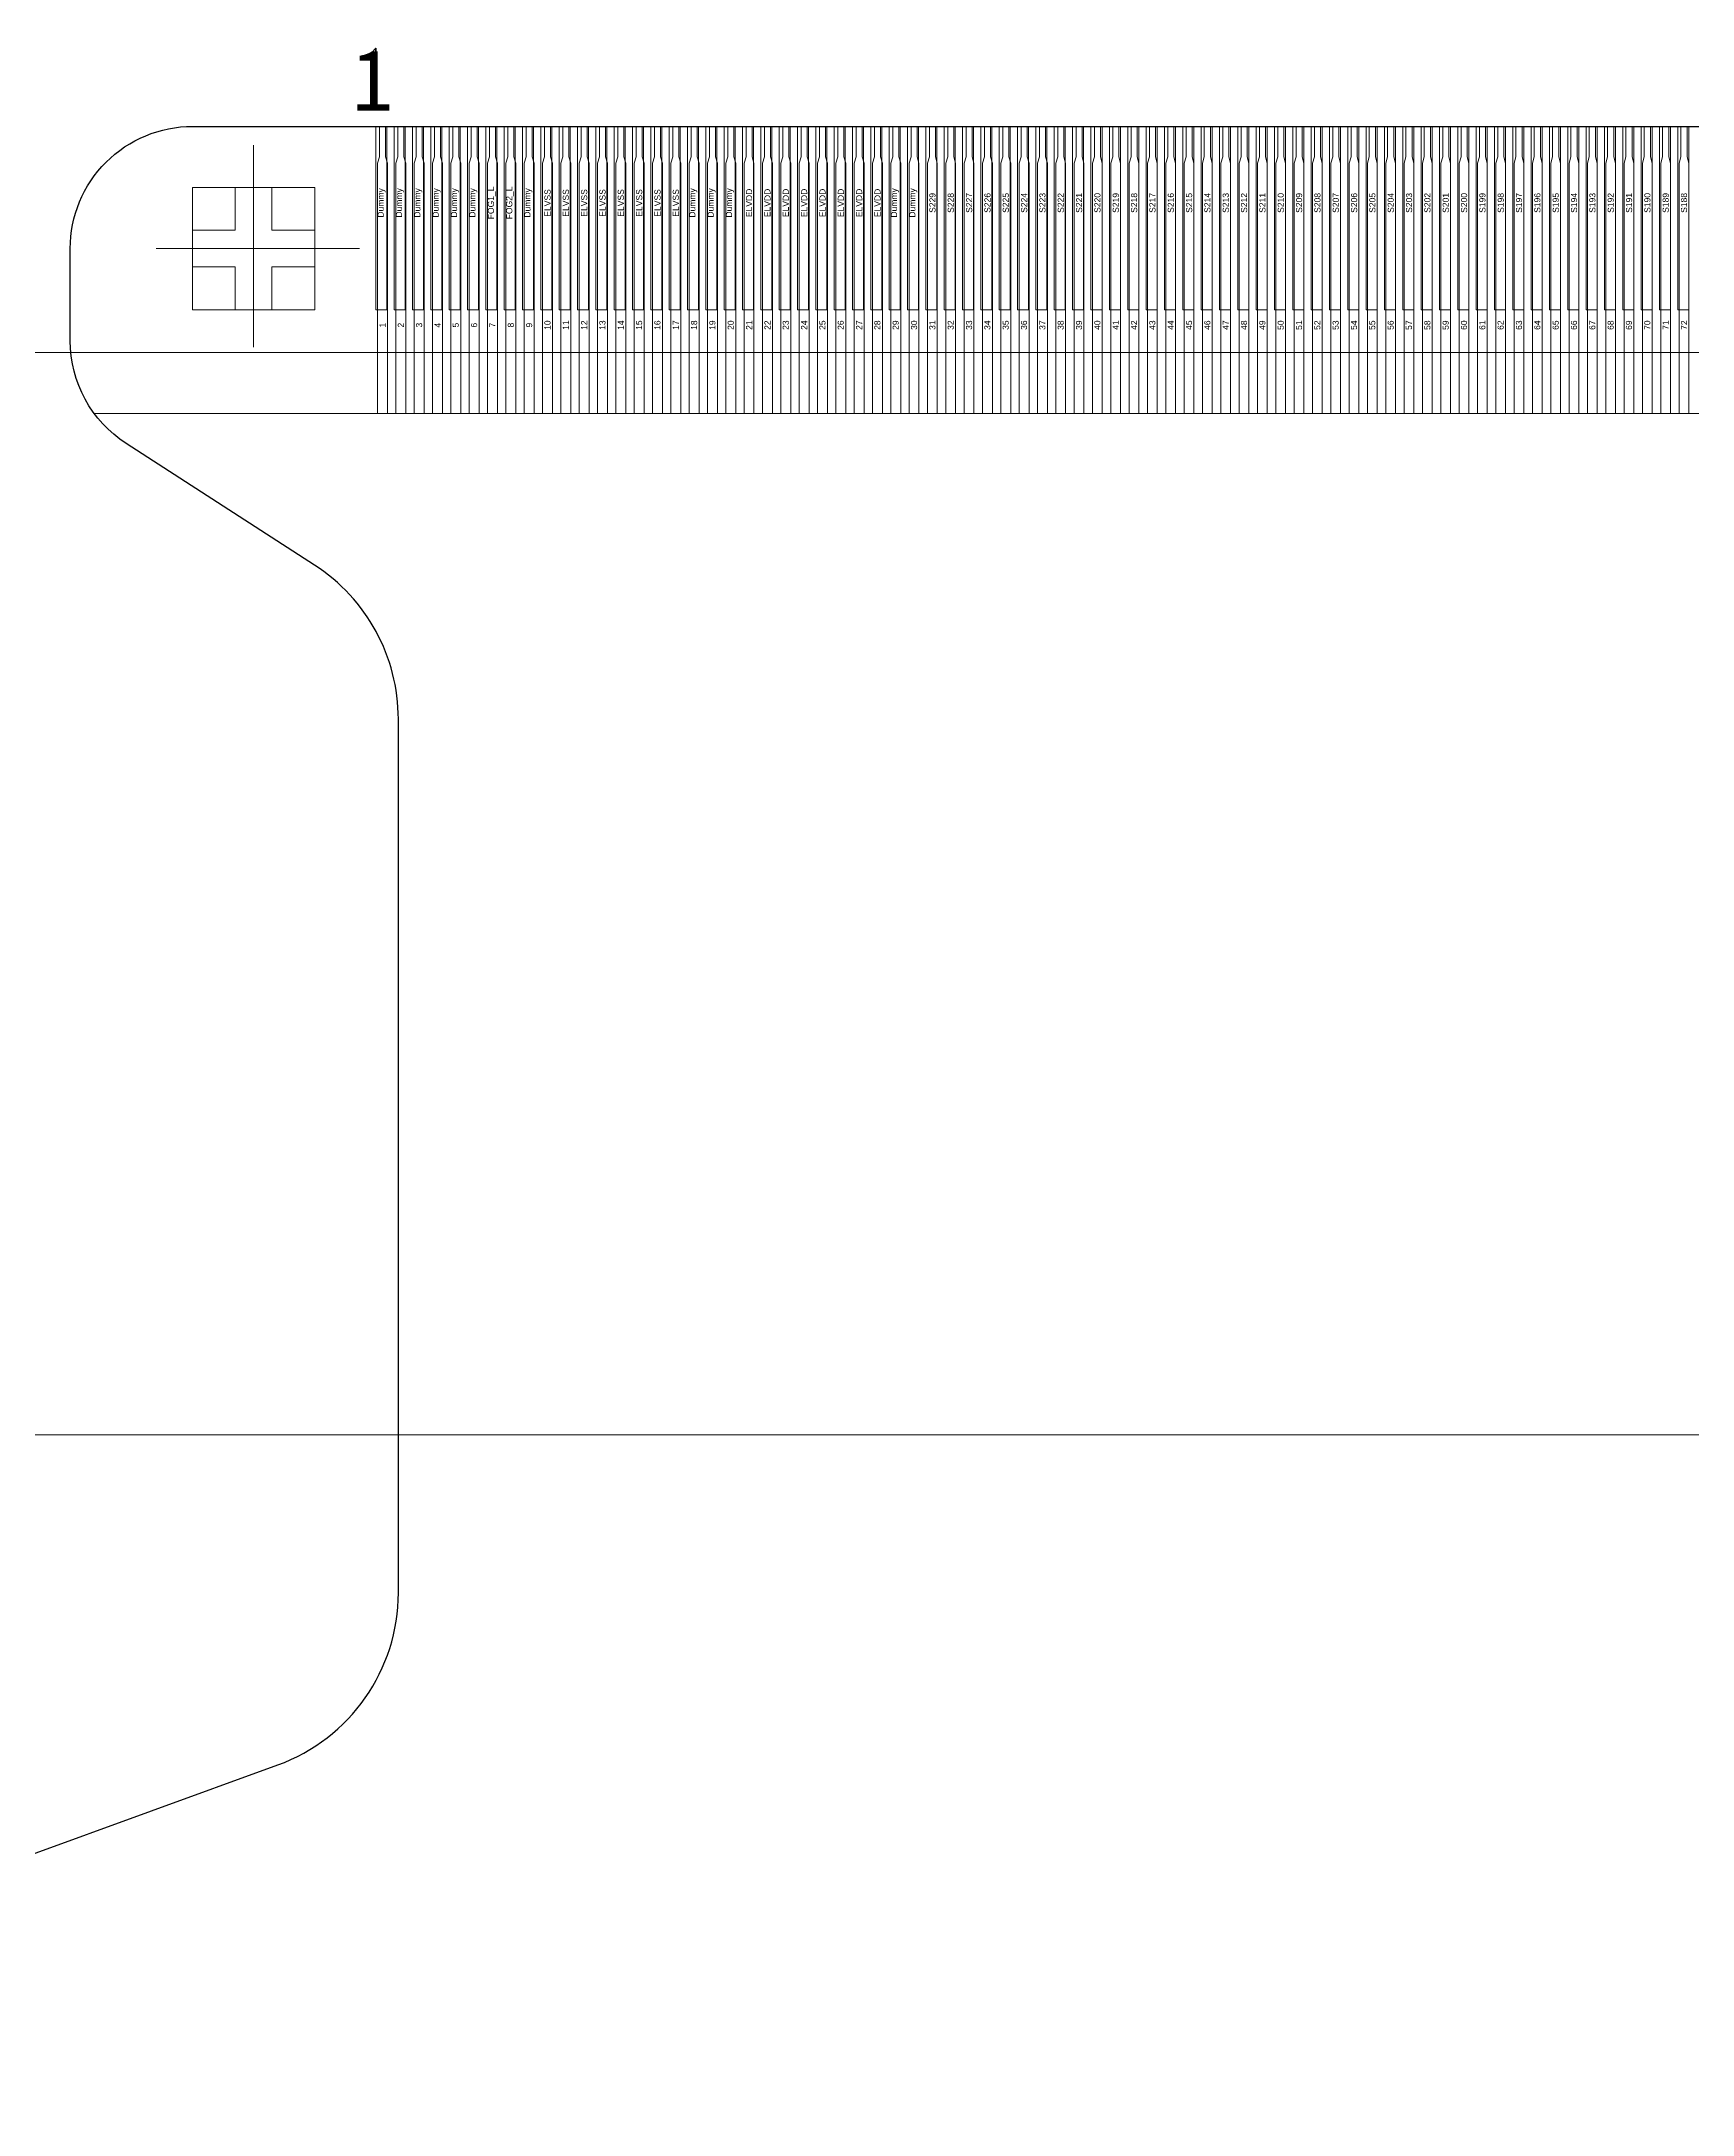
# Model space of a CAD drawing. Header units: millimetres. Extents: x 1134 to 2451, y -9 to 375.
# Drawn here: x 2191.774 to 2194.475, y 278.187 to 281.578 of the extents above; entities that cross this region are included whole.
import ezdxf
from ezdxf.enums import TextEntityAlignment as Align

# ---------------------------------------------------------------- set-up
doc = ezdxf.new("R2010")
doc.units = ezdxf.units.MM
doc.layers.get('0').update_dxf_attribs({"lineweight": 5})
doc.layers.get('Defpoints').update_dxf_attribs({"lineweight": 5})
doc.layers.add('07 Cutline', color=4, linetype='Continuous')
for name, color, linetype, lineweight in [('COF', 110, 'Continuous', 5), ('DIM', 3, 'Continuous', 5), ('ITO', 2, 'Continuous', 5), ('lens', 6, 'Continuous', 13), ('POL', 202, 'Continuous', 5)]:
    doc.layers.add(name, color=color, linetype=linetype, lineweight=lineweight)
doc.styles.add('MBC_Arial_Font', font='arial.ttf')
doc.styles.add('RD', font='ROMAND.shx', dxfattribs={"width": 0.8})
doc.styles.get("Standard").update_dxf_attribs({"font": 'txt', "bigfont": 'gbcbig.shx'})
doc.styles.add('汉字', font='')
doc.styles.get('汉字').set_extended_font_data('SimSun')
doc.dimstyles.new('DIM', dxfattribs={"dimtxt": 1.5, "dimasz": 0.8, "dimexe": 0, "dimexo": 0.5, "dimgap": 0.11, "dimtad": 0, "dimzin": 1, "dimdsep": 46, "dimtxsty": 'RD', "dimcen": 0, "dimclrd": 256, "dimclre": 256, "dimclrt": 256, "dimadec": 0, "dimazin": 0, "dimtm": 1e-09, "dimtfac": 1, "dimtofl": 0, "dimtmove": 0, "dimatfit": 3, "dimfxl": 0, "dimlwe": -1, "dimarcsym": 0})

# ---------------------------------------------------------------- blocks, each defined once
blk = doc.blocks.new('*D104')
at = {"layer": 'Defpoints', "color": 0, "lineweight": 5, "transparency": 16777216}
for p in [(2166.2258, 324.2045), (2197.1595, 324.2045), (2197.1595, 281.0695)]:
    blk.add_point(p, dxfattribs=at)
at = {"layer": 'DIM', "transparency": 16777216}
for p, q in [((2196.6595, 324.2045), (2166.2258, 324.2045)), ((2196.6595, 281.0695), (2166.2258, 281.0695))]:
    blk.add_line(p, q, dxfattribs=at)
at = {"layer": 'DIM', "lineweight": -2, "transparency": 16777216}
for p, q in [((2166.2258, 323.4045), (2166.2258, 315.5436)), ((2166.2258, 281.8695), (2166.2258, 290.9807))]:
    blk.add_line(p, q, dxfattribs=at)
at = {"layer": 'DIM', "lineweight": 5, "transparency": 16777216}
for points in [[(2166.0924, 323.4045), (2166.3591, 323.4045), (2166.2258, 324.2045)], [(2166.0924, 281.8695), (2166.3591, 281.8695), (2166.2258, 281.0695)]]:
    blk.add_solid(points, dxfattribs=at)
at = {"layer": 'DIM', "lineweight": 5, "transparency": 16777216, "insert": (2166.2258, 303.2621), "char_height": 1.5, "attachment_point": 5, "rotation": 90, "style": 'RD'}
blk.add_mtext('43.14±0.15(Panel Outline)', dxfattribs=at)
blk = doc.blocks.new('*D112')
at = {"layer": 'Defpoints', "color": 0, "lineweight": 5, "transparency": 16777216}
for p in [(2197.1595, 282.8931), (2175.8132, 281.0695), (2197.1595, 281.0695)]:
    blk.add_point(p, dxfattribs=at)
at = {"layer": 'DIM', "transparency": 16777216}
for p, q in [((2196.6595, 282.8931), (2175.8132, 282.8931)), ((2196.6595, 281.0695), (2175.8132, 281.0695))]:
    blk.add_line(p, q, dxfattribs=at)
at = {"layer": 'DIM', "lineweight": -2, "transparency": 16777216}
for p, q in [((2175.8132, 282.0931), (2175.8132, 281.8695)), ((2175.8132, 281.0695), (2175.8132, 280.2695))]:
    blk.add_line(p, q, dxfattribs=at)
at = {"layer": 'DIM', "lineweight": 5, "transparency": 16777216}
for points in [[(2175.6799, 282.0931), (2175.9466, 282.0931), (2175.8132, 282.8931)], [(2175.6799, 281.8695), (2175.9466, 281.8695), (2175.8132, 281.0695)]]:
    blk.add_solid(points, dxfattribs=at)
at = {"layer": 'DIM', "lineweight": 5, "transparency": 16777216, "insert": (2175.8132, 278.3881), "char_height": 1.5, "attachment_point": 5, "rotation": 90, "style": 'RD'}
blk.add_mtext('1.82', dxfattribs=at)
blk = doc.blocks.new('*D113')
at = {"layer": 'Defpoints', "color": 0, "lineweight": 5, "transparency": 16777216}
for p in [(2166.2258, 281.0695), (2197.1595, 281.0695), (2184.4836, 208.1036)]:
    blk.add_point(p, dxfattribs=at)
at = {"layer": 'DIM', "transparency": 16777216}
for p, q in [((2196.6595, 281.0695), (2166.2258, 281.0695)), ((2183.9836, 208.1036), (2166.2258, 208.1036))]:
    blk.add_line(p, q, dxfattribs=at)
at = {"layer": 'DIM', "lineweight": -2, "transparency": 16777216}
for p, q in [((2166.2258, 280.2695), (2166.2258, 252.8026)), ((2166.2258, 208.9036), (2166.2258, 243.3826))]:
    blk.add_line(p, q, dxfattribs=at)
at = {"layer": 'DIM', "lineweight": 5, "transparency": 16777216}
for points in [[(2166.0924, 280.2695), (2166.3591, 280.2695), (2166.2258, 281.0695)], [(2166.0924, 208.9036), (2166.3591, 208.9036), (2166.2258, 208.1036)]]:
    blk.add_solid(points, dxfattribs=at)
at = {"layer": 'DIM', "lineweight": 5, "transparency": 16777216, "insert": (2166.2258, 248.0926), "char_height": 1.5, "attachment_point": 5, "rotation": 90, "style": 'RD'}
blk.add_mtext('72.97±0.5', dxfattribs=at)
blk = doc.blocks.new('R213NRK-001-PNL-V01-A')
at = {"layer": 'ITO', "lineweight": 0}
for p, q in [((378.806, 267.529), (378.824, 267.529)), ((378.806, 267.229), (378.806, 267.529)), ((378.824, 267.529), (378.824, 267.229)), ((378.836, 267.529), (378.854, 267.529)), ((378.836, 267.229), (378.836, 267.529)), ((378.854, 267.529), (378.854, 267.229)), ((378.866, 267.529), (378.884, 267.529)), ((378.866, 267.229), (378.866, 267.529)), ((378.884, 267.529), (378.884, 267.229)), ((378.896, 267.529), (378.914, 267.529)), ((378.896, 267.229), (378.896, 267.529)), ((378.914, 267.529), (378.914, 267.229)), ((378.926, 267.529), (378.944, 267.529)), ((378.926, 267.229), (378.926, 267.529)), ((378.944, 267.529), (378.944, 267.229)), ((378.956, 267.529), (378.974, 267.529)), ((378.956, 267.229), (378.956, 267.529)), ((378.974, 267.529), (378.974, 267.229)), ((378.986, 267.529), (379.004, 267.529)), ((378.986, 267.229), (378.986, 267.529)), ((379.004, 267.529), (379.004, 267.229)), ((379.016, 267.529), (379.034, 267.529)), ((379.016, 267.229), (379.016, 267.529)), ((379.034, 267.529), (379.034, 267.229)), ((379.046, 267.529), (379.064, 267.529)), ((379.046, 267.229), (379.046, 267.529)), ((379.064, 267.529), (379.064, 267.229)), ((379.076, 267.529), (379.094, 267.529)), ((379.076, 267.229), (379.076, 267.529)), ((379.094, 267.529), (379.094, 267.229)), ((379.106, 267.529), (379.124, 267.529)), ((379.106, 267.229), (379.106, 267.529)), ((379.124, 267.529), (379.124, 267.229)), ((379.136, 267.529), (379.154, 267.529)), ((379.136, 267.229), (379.136, 267.529)), ((379.154, 267.529), (379.154, 267.229)), ((379.166, 267.529), (379.184, 267.529)), ((379.166, 267.229), (379.166, 267.529)), ((379.184, 267.529), (379.184, 267.229)), ((379.196, 267.529), (379.214, 267.529)), ((379.196, 267.229), (379.196, 267.529)), ((379.214, 267.529), (379.214, 267.229)), ((379.226, 267.529), (379.244, 267.529)), ((379.226, 267.229), (379.226, 267.529)), ((379.244, 267.529), (379.244, 267.229)), ((379.256, 267.529), (379.274, 267.529)), ((379.256, 267.229), (379.256, 267.529)), ((379.274, 267.529), (379.274, 267.229)), ((379.286, 267.529), (379.304, 267.529)), ((379.286, 267.229), (379.286, 267.529)), ((379.304, 267.529), (379.304, 267.229)), ((379.316, 267.529), (379.334, 267.529)), ((379.316, 267.229), (379.316, 267.529)), ((379.334, 267.529), (379.334, 267.229)), ((379.346, 267.529), (379.364, 267.529)), ((379.346, 267.229), (379.346, 267.529)), ((379.364, 267.529), (379.364, 267.229)), ((379.376, 267.529), (379.394, 267.529)), ((379.376, 267.229), (379.376, 267.529)), ((379.394, 267.529), (379.394, 267.229)), ((379.406, 267.529), (379.424, 267.529)), ((379.406, 267.229), (379.406, 267.529)), ((379.424, 267.529), (379.424, 267.229)), ((379.436, 267.529), (379.454, 267.529)), ((379.436, 267.229), (379.436, 267.529)), ((379.454, 267.529), (379.454, 267.229)), ((379.466, 267.529), (379.484, 267.529)), ((379.466, 267.229), (379.466, 267.529)), ((379.484, 267.529), (379.484, 267.229)), ((379.496, 267.529), (379.514, 267.529)), ((379.496, 267.229), (379.496, 267.529)), ((379.514, 267.529), (379.514, 267.229)), ((379.526, 267.529), (379.544, 267.529)), ((379.526, 267.229), (379.526, 267.529)), ((379.544, 267.529), (379.544, 267.229)), ((379.556, 267.529), (379.574, 267.529)), ((379.556, 267.229), (379.556, 267.529)), ((379.574, 267.529), (379.574, 267.229)), ((379.586, 267.529), (379.604, 267.529)), ((379.586, 267.229), (379.586, 267.529)), ((379.604, 267.529), (379.604, 267.229)), ((379.616, 267.529), (379.634, 267.529)), ((379.616, 267.229), (379.616, 267.529)), ((379.634, 267.529), (379.634, 267.229)), ((379.646, 267.529), (379.664, 267.529)), ((379.646, 267.229), (379.646, 267.529)), ((379.664, 267.529), (379.664, 267.229)), ((379.676, 267.529), (379.694, 267.529)), ((379.676, 267.229), (379.676, 267.529)), ((379.694, 267.529), (379.694, 267.229)), ((379.706, 267.529), (379.724, 267.529)), ((379.706, 267.229), (379.706, 267.529)), ((379.724, 267.529), (379.724, 267.229)), ((379.736, 267.529), (379.754, 267.529)), ((379.736, 267.229), (379.736, 267.529)), ((379.754, 267.529), (379.754, 267.229)), ((379.766, 267.529), (379.784, 267.529)), ((379.766, 267.229), (379.766, 267.529)), ((379.784, 267.529), (379.784, 267.229)), ((379.796, 267.529), (379.814, 267.529)), ((379.796, 267.229), (379.796, 267.529)), ((379.814, 267.529), (379.814, 267.229)), ((379.826, 267.529), (379.844, 267.529)), ((379.826, 267.229), (379.826, 267.529)), ((379.844, 267.529), (379.844, 267.229)), ((379.856, 267.529), (379.874, 267.529)), ((379.856, 267.229), (379.856, 267.529)), ((379.874, 267.529), (379.874, 267.229)), ((379.886, 267.529), (379.904, 267.529)), ((379.886, 267.229), (379.886, 267.529)), ((379.904, 267.529), (379.904, 267.229)), ((379.916, 267.529), (379.934, 267.529)), ((379.916, 267.229), (379.916, 267.529)), ((379.934, 267.529), (379.934, 267.229)), ((379.946, 267.529), (379.964, 267.529)), ((379.946, 267.229), (379.946, 267.529)), ((379.964, 267.529), (379.964, 267.229)), ((379.976, 267.529), (379.994, 267.529)), ((379.976, 267.229), (379.976, 267.529)), ((379.994, 267.529), (379.994, 267.229)), ((380.006, 267.529), (380.024, 267.529)), ((380.006, 267.229), (380.006, 267.529)), ((380.024, 267.529), (380.024, 267.229)), ((380.036, 267.529), (380.054, 267.529)), ((380.036, 267.229), (380.036, 267.529)), ((380.054, 267.529), (380.054, 267.229)), ((380.066, 267.529), (380.084, 267.529)), ((380.066, 267.229), (380.066, 267.529)), ((380.084, 267.529), (380.084, 267.229)), ((380.096, 267.529), (380.114, 267.529)), ((380.096, 267.229), (380.096, 267.529)), ((380.114, 267.529), (380.114, 267.229)), ((380.126, 267.529), (380.144, 267.529)), ((380.126, 267.229), (380.126, 267.529)), ((380.144, 267.529), (380.144, 267.229)), ((380.156, 267.529), (380.174, 267.529)), ((380.156, 267.229), (380.156, 267.529)), ((380.174, 267.529), (380.174, 267.229)), ((380.186, 267.529), (380.204, 267.529)), ((380.186, 267.229), (380.186, 267.529)), ((380.204, 267.529), (380.204, 267.229)), ((380.216, 267.529), (380.234, 267.529)), ((380.216, 267.229), (380.216, 267.529)), ((380.234, 267.529), (380.234, 267.229)), ((380.246, 267.529), (380.264, 267.529)), ((380.246, 267.229), (380.246, 267.529)), ((380.264, 267.529), (380.264, 267.229)), ((380.276, 267.529), (380.294, 267.529)), ((380.276, 267.229), (380.276, 267.529)), ((380.294, 267.529), (380.294, 267.229)), ((380.306, 267.529), (380.324, 267.529)), ((380.306, 267.229), (380.306, 267.529)), ((380.324, 267.529), (380.324, 267.229)), ((380.336, 267.529), (380.354, 267.529)), ((380.336, 267.229), (380.336, 267.529)), ((380.354, 267.529), (380.354, 267.229)), ((380.366, 267.529), (380.384, 267.529)), ((380.366, 267.229), (380.366, 267.529)), ((380.384, 267.529), (380.384, 267.229)), ((380.396, 267.529), (380.414, 267.529)), ((380.396, 267.229), (380.396, 267.529)), ((380.414, 267.529), (380.414, 267.229)), ((380.426, 267.529), (380.444, 267.529)), ((380.426, 267.229), (380.426, 267.529)), ((380.444, 267.529), (380.444, 267.229)), ((380.456, 267.529), (380.474, 267.529)), ((380.456, 267.229), (380.456, 267.529)), ((380.474, 267.529), (380.474, 267.229)), ((380.486, 267.529), (380.504, 267.529)), ((380.486, 267.229), (380.486, 267.529)), ((380.504, 267.529), (380.504, 267.229)), ((380.516, 267.529), (380.534, 267.529)), ((380.516, 267.229), (380.516, 267.529)), ((380.534, 267.529), (380.534, 267.229)), ((380.546, 267.529), (380.564, 267.529)), ((380.546, 267.229), (380.546, 267.529)), ((380.564, 267.529), (380.564, 267.229)), ((380.576, 267.529), (380.594, 267.529)), ((380.576, 267.229), (380.576, 267.529)), ((380.594, 267.529), (380.594, 267.229)), ((380.606, 267.529), (380.624, 267.529)), ((380.606, 267.229), (380.606, 267.529)), ((380.624, 267.529), (380.624, 267.229)), ((380.636, 267.529), (380.654, 267.529)), ((380.636, 267.229), (380.636, 267.529)), ((380.654, 267.529), (380.654, 267.229)), ((380.666, 267.529), (380.684, 267.529)), ((380.666, 267.229), (380.666, 267.529)), ((380.684, 267.529), (380.684, 267.229)), ((380.696, 267.529), (380.714, 267.529)), ((380.696, 267.229), (380.696, 267.529)), ((380.714, 267.529), (380.714, 267.229)), ((380.726, 267.529), (380.744, 267.529)), ((380.726, 267.229), (380.726, 267.529)), ((380.744, 267.529), (380.744, 267.229)), ((380.756, 267.529), (380.774, 267.529)), ((380.756, 267.229), (380.756, 267.529)), ((380.774, 267.529), (380.774, 267.229)), ((380.786, 267.529), (380.804, 267.529)), ((380.786, 267.229), (380.786, 267.529)), ((380.804, 267.529), (380.804, 267.229)), ((380.816, 267.529), (380.834, 267.529)), ((380.816, 267.229), (380.816, 267.529)), ((380.834, 267.529), (380.834, 267.229)), ((380.846, 267.529), (380.864, 267.529)), ((380.846, 267.229), (380.846, 267.529)), ((380.864, 267.529), (380.864, 267.229)), ((380.876, 267.529), (380.894, 267.529)), ((380.876, 267.229), (380.876, 267.529)), ((380.894, 267.529), (380.894, 267.229)), ((380.906, 267.529), (380.924, 267.529)), ((380.906, 267.229), (380.906, 267.529)), ((380.924, 267.529), (380.924, 267.229)), ((380.936, 267.529), (380.954, 267.529)), ((380.936, 267.229), (380.936, 267.529)), ((380.954, 267.529), (380.954, 267.229)), ((378.606, 267.4982), (378.606, 267.1679)), ((378.506, 267.429), (378.576, 267.429)), ((378.506, 267.359), (378.506, 267.429)), ((378.576, 267.429), (378.576, 267.359)), ((378.636, 267.429), (378.706, 267.429)), ((378.636, 267.359), (378.636, 267.429)), ((378.706, 267.429), (378.706, 267.359)), ((378.576, 267.359), (378.506, 267.359)), ((378.706, 267.359), (378.636, 267.359)), ((378.4466, 267.329), (378.7796, 267.329)), ((378.506, 267.299), (378.576, 267.299)), ((378.506, 267.229), (378.506, 267.299)), ((378.576, 267.299), (378.576, 267.229)), ((378.636, 267.299), (378.706, 267.299)), ((378.636, 267.229), (378.636, 267.299)), ((378.706, 267.299), (378.706, 267.229)), ((378.576, 267.229), (378.506, 267.229)), ((378.706, 267.229), (378.636, 267.229)), ((378.824, 267.229), (378.806, 267.229)), ((378.854, 267.229), (378.836, 267.229)), ((378.884, 267.229), (378.866, 267.229)), ((378.914, 267.229), (378.896, 267.229)), ((378.944, 267.229), (378.926, 267.229)), ((378.974, 267.229), (378.956, 267.229)), ((379.004, 267.229), (378.986, 267.229)), ((379.034, 267.229), (379.016, 267.229)), ((379.064, 267.229), (379.046, 267.229)), ((379.094, 267.229), (379.076, 267.229)), ((379.124, 267.229), (379.106, 267.229)), ((379.154, 267.229), (379.136, 267.229)), ((379.184, 267.229), (379.166, 267.229)), ((379.214, 267.229), (379.196, 267.229)), ((379.244, 267.229), (379.226, 267.229)), ((379.274, 267.229), (379.256, 267.229)), ((379.304, 267.229), (379.286, 267.229)), ((379.334, 267.229), (379.316, 267.229)), ((379.364, 267.229), (379.346, 267.229)), ((379.394, 267.229), (379.376, 267.229)), ((379.424, 267.229), (379.406, 267.229)), ((379.454, 267.229), (379.436, 267.229)), ((379.484, 267.229), (379.466, 267.229)), ((379.514, 267.229), (379.496, 267.229)), ((379.544, 267.229), (379.526, 267.229)), ((379.574, 267.229), (379.556, 267.229)), ((379.604, 267.229), (379.586, 267.229)), ((379.634, 267.229), (379.616, 267.229)), ((379.664, 267.229), (379.646, 267.229)), ((379.694, 267.229), (379.676, 267.229)), ((379.724, 267.229), (379.706, 267.229)), ((379.754, 267.229), (379.736, 267.229)), ((379.784, 267.229), (379.766, 267.229)), ((379.814, 267.229), (379.796, 267.229)), ((379.844, 267.229), (379.826, 267.229)), ((379.874, 267.229), (379.856, 267.229)), ((379.904, 267.229), (379.886, 267.229)), ((379.934, 267.229), (379.916, 267.229)), ((379.964, 267.229), (379.946, 267.229)), ((379.994, 267.229), (379.976, 267.229)), ((380.024, 267.229), (380.006, 267.229)), ((380.054, 267.229), (380.036, 267.229)), ((380.084, 267.229), (380.066, 267.229)), ((380.114, 267.229), (380.096, 267.229)), ((380.144, 267.229), (380.126, 267.229)), ((380.174, 267.229), (380.156, 267.229)), ((380.204, 267.229), (380.186, 267.229)), ((380.234, 267.229), (380.216, 267.229)), ((380.264, 267.229), (380.246, 267.229)), ((380.294, 267.229), (380.276, 267.229)), ((380.324, 267.229), (380.306, 267.229)), ((380.354, 267.229), (380.336, 267.229)), ((380.384, 267.229), (380.366, 267.229)), ((380.414, 267.229), (380.396, 267.229)), ((380.444, 267.229), (380.426, 267.229)), ((380.474, 267.229), (380.456, 267.229)), ((380.504, 267.229), (380.486, 267.229)), ((380.534, 267.229), (380.516, 267.229)), ((380.564, 267.229), (380.546, 267.229)), ((380.594, 267.229), (380.576, 267.229)), ((380.624, 267.229), (380.606, 267.229)), ((380.654, 267.229), (380.636, 267.229)), ((380.684, 267.229), (380.666, 267.229)), ((380.714, 267.229), (380.696, 267.229)), ((380.744, 267.229), (380.726, 267.229)), ((380.774, 267.229), (380.756, 267.229)), ((380.804, 267.229), (380.786, 267.229)), ((380.834, 267.229), (380.816, 267.229)), ((380.864, 267.229), (380.846, 267.229)), ((380.894, 267.229), (380.876, 267.229)), ((380.924, 267.229), (380.906, 267.229)), ((380.954, 267.229), (380.936, 267.229))]:
    blk.add_line(p, q, dxfattribs=at)
at = {"layer": 'ITO', "lineweight": 5}
blk.add_line((375.2515, 267.159), (392.0385, 267.159), dxfattribs=at)
at = {"layer": 'ITO', "lineweight": 0, "style": '汉字'}
blk.add_text('1', height=0.1, dxfattribs=at).set_placement((378.7667, 267.5546))
blk = doc.blocks.new('R213NRK-001-PNLA-V01-A')
at = {"layer": 'ITO', "lineweight": 5}
blk.add_blockref('R213NRK-001-PNL-V01-A', (251.5331, 0), dxfattribs=at)
blk = doc.blocks.new('R213NRK-001-COF-V01-A')
at = {"color": 3}
for points in [[(1629.2486, 267.156), (1629.2486, 267.106), (1629.2456, 267.096), (1629.2456, 266.686)], [(1629.2616, 266.686), (1629.2616, 267.096), (1629.2586, 267.106), (1629.2586, 267.156)], [(1629.2786, 267.156), (1629.2786, 267.106), (1629.2756, 267.096), (1629.2756, 266.686)], [(1629.2916, 266.686), (1629.2916, 267.096), (1629.2886, 267.106), (1629.2886, 267.156)], [(1629.3086, 267.156), (1629.3086, 267.106), (1629.3056, 267.096), (1629.3056, 266.686)], [(1629.3216, 266.686), (1629.3216, 267.096), (1629.3186, 267.106), (1629.3186, 267.156)], [(1629.3386, 267.156), (1629.3386, 267.106), (1629.3356, 267.096), (1629.3356, 266.686)], [(1629.3516, 266.686), (1629.3516, 267.096), (1629.3486, 267.106), (1629.3486, 267.156)], [(1629.3685, 267.156), (1629.3685, 267.106), (1629.3655, 267.096), (1629.3655, 266.686)], [(1629.3815, 266.686), (1629.3815, 267.096), (1629.3785, 267.106), (1629.3785, 267.156)], [(1629.3985, 267.156), (1629.3985, 267.106), (1629.3955, 267.096), (1629.3955, 266.686)], [(1629.4115, 266.686), (1629.4115, 267.096), (1629.4085, 267.106), (1629.4085, 267.156)], [(1629.4285, 267.156), (1629.4285, 267.106), (1629.4255, 267.096), (1629.4255, 266.686)], [(1629.4415, 266.686), (1629.4415, 267.096), (1629.4385, 267.106), (1629.4385, 267.156)], [(1629.4585, 267.156), (1629.4585, 267.106), (1629.4555, 267.096), (1629.4555, 266.686)], [(1629.4715, 266.686), (1629.4715, 267.096), (1629.4685, 267.106), (1629.4685, 267.156)], [(1629.4885, 267.156), (1629.4885, 267.106), (1629.4855, 267.096), (1629.4855, 266.686)], [(1629.5015, 266.686), (1629.5015, 267.096), (1629.4985, 267.106), (1629.4985, 267.156)], [(1629.5185, 267.156), (1629.5185, 267.106), (1629.5155, 267.096), (1629.5155, 266.686)], [(1629.5315, 266.686), (1629.5315, 267.096), (1629.5285, 267.106), (1629.5285, 267.156)], [(1629.5485, 267.156), (1629.5485, 267.106), (1629.5455, 267.096), (1629.5455, 266.686)], [(1629.5615, 266.686), (1629.5615, 267.096), (1629.5585, 267.106), (1629.5585, 267.156)], [(1629.5785, 267.156), (1629.5785, 267.106), (1629.5755, 267.096), (1629.5755, 266.686)], [(1629.5915, 266.686), (1629.5915, 267.096), (1629.5885, 267.106), (1629.5885, 267.156)], [(1629.6084, 267.156), (1629.6084, 267.106), (1629.6054, 267.096), (1629.6054, 266.686)], [(1629.6214, 266.686), (1629.6214, 267.096), (1629.6184, 267.106), (1629.6184, 267.156)], [(1629.6384, 267.156), (1629.6384, 267.106), (1629.6354, 267.096), (1629.6354, 266.686)], [(1629.6514, 266.686), (1629.6514, 267.096), (1629.6484, 267.106), (1629.6484, 267.156)], [(1629.6684, 267.156), (1629.6684, 267.106), (1629.6654, 267.096), (1629.6654, 266.686)], [(1629.6814, 266.686), (1629.6814, 267.096), (1629.6784, 267.106), (1629.6784, 267.156)], [(1629.6984, 267.156), (1629.6984, 267.106), (1629.6954, 267.096), (1629.6954, 266.686)], [(1629.7114, 266.686), (1629.7114, 267.096), (1629.7084, 267.106), (1629.7084, 267.156)], [(1629.7284, 267.156), (1629.7284, 267.106), (1629.7254, 267.096), (1629.7254, 266.686)], [(1629.7414, 266.686), (1629.7414, 267.096), (1629.7384, 267.106), (1629.7384, 267.156)], [(1629.7584, 267.156), (1629.7584, 267.106), (1629.7554, 267.096), (1629.7554, 266.686)], [(1629.7714, 266.686), (1629.7714, 267.096), (1629.7684, 267.106), (1629.7684, 267.156)], [(1629.7884, 267.156), (1629.7884, 267.106), (1629.7854, 267.096), (1629.7854, 266.686)], [(1629.8014, 266.686), (1629.8014, 267.096), (1629.7984, 267.106), (1629.7984, 267.156)], [(1629.8184, 267.156), (1629.8184, 267.106), (1629.8154, 267.096), (1629.8154, 266.686)], [(1629.8314, 266.686), (1629.8314, 267.096), (1629.8284, 267.106), (1629.8284, 267.156)], [(1629.8453, 266.686), (1629.8453, 267.096), (1629.8483, 267.106), (1629.8483, 267.156)], [(1629.8613, 266.686), (1629.8613, 267.096), (1629.8583, 267.106), (1629.8583, 267.156)], [(1629.8783, 267.156), (1629.8783, 267.106), (1629.8753, 267.096), (1629.8753, 266.686)], [(1629.8913, 266.686), (1629.8913, 267.096), (1629.8883, 267.106), (1629.8883, 267.156)], [(1629.9083, 267.156), (1629.9083, 267.106), (1629.9053, 267.096), (1629.9053, 266.686)], [(1629.9213, 266.686), (1629.9213, 267.096), (1629.9183, 267.106), (1629.9183, 267.156)], [(1629.9383, 267.156), (1629.9383, 267.106), (1629.9353, 267.096), (1629.9353, 266.686)], [(1629.9513, 266.686), (1629.9513, 267.096), (1629.9483, 267.106), (1629.9483, 267.156)], [(1629.9683, 267.156), (1629.9683, 267.106), (1629.9653, 267.096), (1629.9653, 266.686)], [(1629.9813, 266.686), (1629.9813, 267.096), (1629.9783, 267.106), (1629.9783, 267.156)], [(1629.9983, 267.156), (1629.9983, 267.106), (1629.9953, 267.096), (1629.9953, 266.686)], [(1630.0113, 266.686), (1630.0113, 267.096), (1630.0083, 267.106), (1630.0083, 267.156)], [(1630.0283, 267.156), (1630.0283, 267.106), (1630.0253, 267.096), (1630.0253, 266.686)], [(1630.0413, 266.686), (1630.0413, 267.096), (1630.0383, 267.106), (1630.0383, 267.156)], [(1630.0583, 267.156), (1630.0583, 267.106), (1630.0553, 267.096), (1630.0553, 266.686)], [(1630.0683, 267.156), (1630.0683, 267.106), (1630.0713, 267.096), (1630.0713, 266.686)], [(1630.0883, 267.156), (1630.0883, 267.106), (1630.0853, 267.096), (1630.0853, 266.686)], [(1630.1013, 266.686), (1630.1013, 267.096), (1630.0983, 267.106), (1630.0983, 267.156)], [(1630.1182, 267.156), (1630.1182, 267.106), (1630.1152, 267.096), (1630.1152, 266.686)], [(1630.1312, 266.686), (1630.1312, 267.096), (1630.1282, 267.106), (1630.1282, 267.156)], [(1630.1482, 267.156), (1630.1482, 267.106), (1630.1452, 267.096), (1630.1452, 266.686)], [(1630.1612, 266.686), (1630.1612, 267.096), (1630.1582, 267.106), (1630.1582, 267.156)], [(1630.1782, 267.156), (1630.1782, 267.106), (1630.1752, 267.096), (1630.1752, 266.686)], [(1630.1912, 266.686), (1630.1912, 267.096), (1630.1882, 267.106), (1630.1882, 267.156)], [(1630.2082, 267.156), (1630.2082, 267.106), (1630.2052, 267.096), (1630.2052, 266.686)], [(1630.2212, 266.686), (1630.2212, 267.096), (1630.2182, 267.106), (1630.2182, 267.156)], [(1630.2382, 267.156), (1630.2382, 267.106), (1630.2352, 267.096), (1630.2352, 266.686)], [(1630.2512, 266.686), (1630.2512, 267.096), (1630.2482, 267.106), (1630.2482, 267.156)], [(1630.2682, 267.156), (1630.2682, 267.106), (1630.2652, 267.096), (1630.2652, 266.686)], [(1630.2812, 266.686), (1630.2812, 267.096), (1630.2782, 267.106), (1630.2782, 267.156)], [(1630.2982, 267.156), (1630.2982, 267.106), (1630.2952, 267.096), (1630.2952, 266.686)], [(1630.3112, 266.686), (1630.3112, 267.096), (1630.3082, 267.106), (1630.3082, 267.156)], [(1630.3282, 267.156), (1630.3282, 267.106), (1630.3252, 267.096), (1630.3252, 266.686)], [(1630.3412, 266.686), (1630.3412, 267.096), (1630.3382, 267.106), (1630.3382, 267.156)], [(1630.3581, 267.156), (1630.3581, 267.106), (1630.3551, 267.096), (1630.3551, 266.686)], [(1630.3711, 266.686), (1630.3711, 267.096), (1630.3681, 267.106), (1630.3681, 267.156)], [(1630.3881, 267.156), (1630.3881, 267.106), (1630.3851, 267.096), (1630.3851, 266.686)], [(1630.4011, 266.686), (1630.4011, 267.096), (1630.3981, 267.106), (1630.3981, 267.156)], [(1630.4181, 267.156), (1630.4181, 267.106), (1630.4151, 267.096), (1630.4151, 266.686)], [(1630.4311, 266.686), (1630.4311, 267.096), (1630.4281, 267.106), (1630.4281, 267.156)], [(1630.4481, 267.156), (1630.4481, 267.106), (1630.4451, 267.096), (1630.4451, 266.686)], [(1630.4611, 266.686), (1630.4611, 267.096), (1630.4581, 267.106), (1630.4581, 267.156)], [(1630.4781, 267.156), (1630.4781, 267.106), (1630.4751, 267.096), (1630.4751, 266.686)], [(1630.4911, 266.686), (1630.4911, 267.096), (1630.4881, 267.106), (1630.4881, 267.156)], [(1630.5081, 267.156), (1630.5081, 267.106), (1630.5051, 267.096), (1630.5051, 266.686)], [(1630.5211, 266.686), (1630.5211, 267.096), (1630.5181, 267.106), (1630.5181, 267.156)], [(1630.5381, 267.156), (1630.5381, 267.106), (1630.5351, 267.096), (1630.5351, 266.686)], [(1630.5511, 266.686), (1630.5511, 267.096), (1630.5481, 267.106), (1630.5481, 267.156)], [(1630.5681, 267.156), (1630.5681, 267.106), (1630.5651, 267.096), (1630.5651, 266.686)], [(1630.5811, 266.686), (1630.5811, 267.096), (1630.5781, 267.106), (1630.5781, 267.156)], [(1630.598, 267.156), (1630.598, 267.106), (1630.595, 267.096), (1630.595, 266.686)], [(1630.611, 266.686), (1630.611, 267.096), (1630.608, 267.106), (1630.608, 267.156)], [(1630.628, 267.156), (1630.628, 267.106), (1630.625, 267.096), (1630.625, 266.686)], [(1630.641, 266.686), (1630.641, 267.096), (1630.638, 267.106), (1630.638, 267.156)], [(1630.658, 267.156), (1630.658, 267.106), (1630.655, 267.096), (1630.655, 266.686)], [(1630.671, 266.686), (1630.671, 267.096), (1630.668, 267.106), (1630.668, 267.156)], [(1630.688, 267.156), (1630.688, 267.106), (1630.685, 267.096), (1630.685, 266.686)], [(1630.701, 266.686), (1630.701, 267.096), (1630.698, 267.106), (1630.698, 267.156)], [(1630.718, 267.156), (1630.718, 267.106), (1630.715, 267.096), (1630.715, 266.686)], [(1630.731, 266.686), (1630.731, 267.096), (1630.728, 267.106), (1630.728, 267.156)], [(1630.748, 267.156), (1630.748, 267.106), (1630.745, 267.096), (1630.745, 266.686)], [(1630.761, 266.686), (1630.761, 267.096), (1630.758, 267.106), (1630.758, 267.156)], [(1630.778, 267.156), (1630.778, 267.106), (1630.775, 267.096), (1630.775, 266.686)], [(1630.791, 266.686), (1630.791, 267.096), (1630.788, 267.106), (1630.788, 267.156)], [(1630.808, 267.156), (1630.808, 267.106), (1630.805, 267.096), (1630.805, 266.686)], [(1630.821, 266.686), (1630.821, 267.096), (1630.818, 267.106), (1630.818, 267.156)], [(1630.838, 267.156), (1630.838, 267.106), (1630.835, 267.096), (1630.835, 266.686)], [(1630.851, 266.686), (1630.851, 267.096), (1630.848, 267.106), (1630.848, 267.156)], [(1630.8679, 267.156), (1630.8679, 267.106), (1630.8649, 267.096), (1630.8649, 266.686)], [(1630.8809, 266.686), (1630.8809, 267.096), (1630.8779, 267.106), (1630.8779, 267.156)], [(1630.8979, 267.156), (1630.8979, 267.106), (1630.8949, 267.096), (1630.8949, 266.686)], [(1630.9109, 266.686), (1630.9109, 267.096), (1630.9079, 267.106), (1630.9079, 267.156)], [(1630.9279, 267.156), (1630.9279, 267.106), (1630.9249, 267.096), (1630.9249, 266.686)], [(1630.9409, 266.686), (1630.9409, 267.096), (1630.9379, 267.106), (1630.9379, 267.156)], [(1630.9579, 267.156), (1630.9579, 267.106), (1630.9549, 267.096), (1630.9549, 266.686)], [(1630.9709, 266.686), (1630.9709, 267.096), (1630.9679, 267.106), (1630.9679, 267.156)], [(1630.9879, 267.156), (1630.9879, 267.106), (1630.9849, 267.096), (1630.9849, 266.686)], [(1631.0009, 266.686), (1631.0009, 267.096), (1630.9979, 267.106), (1630.9979, 267.156)], [(1631.0179, 267.156), (1631.0179, 267.106), (1631.0149, 267.096), (1631.0149, 266.686)], [(1631.0309, 266.686), (1631.0309, 267.096), (1631.0279, 267.106), (1631.0279, 267.156)], [(1631.0479, 267.156), (1631.0479, 267.106), (1631.0449, 267.096), (1631.0449, 266.686)], [(1631.0609, 266.686), (1631.0609, 267.096), (1631.0579, 267.106), (1631.0579, 267.156)], [(1631.0779, 267.156), (1631.0779, 267.106), (1631.0749, 267.096), (1631.0749, 266.686)], [(1631.0909, 266.686), (1631.0909, 267.096), (1631.0879, 267.106), (1631.0879, 267.156)], [(1631.1078, 267.156), (1631.1078, 267.106), (1631.1048, 267.096), (1631.1048, 266.686)], [(1631.1208, 266.686), (1631.1208, 267.096), (1631.1178, 267.106), (1631.1178, 267.156)], [(1631.1378, 267.156), (1631.1378, 267.106), (1631.1348, 267.096), (1631.1348, 266.686)], [(1631.1508, 266.686), (1631.1508, 267.096), (1631.1478, 267.106), (1631.1478, 267.156)], [(1631.1678, 267.156), (1631.1678, 267.106), (1631.1648, 267.096), (1631.1648, 266.686)], [(1631.1808, 266.686), (1631.1808, 267.096), (1631.1778, 267.106), (1631.1778, 267.156)], [(1631.1978, 267.156), (1631.1978, 267.106), (1631.1948, 267.096), (1631.1948, 266.686)], [(1631.2108, 266.686), (1631.2108, 267.096), (1631.2078, 267.106), (1631.2078, 267.156)], [(1631.2278, 267.156), (1631.2278, 267.106), (1631.2248, 267.096), (1631.2248, 266.686)], [(1631.2408, 266.686), (1631.2408, 267.096), (1631.2378, 267.106), (1631.2378, 267.156)], [(1631.2578, 267.156), (1631.2578, 267.106), (1631.2548, 267.096), (1631.2548, 266.686)], [(1631.2708, 266.686), (1631.2708, 267.096), (1631.2678, 267.106), (1631.2678, 267.156)], [(1631.2878, 267.156), (1631.2878, 267.106), (1631.2848, 267.096), (1631.2848, 266.686)], [(1631.3008, 266.686), (1631.3008, 267.096), (1631.2978, 267.106), (1631.2978, 267.156)], [(1631.3178, 267.156), (1631.3178, 267.106), (1631.3148, 267.096), (1631.3148, 266.686)], [(1631.3308, 266.686), (1631.3308, 267.096), (1631.3278, 267.106), (1631.3278, 267.156)], [(1631.3477, 267.156), (1631.3477, 267.106), (1631.3447, 267.096), (1631.3447, 266.686)], [(1631.3607, 266.686), (1631.3607, 267.096), (1631.3577, 267.106), (1631.3577, 267.156)], [(1631.3777, 267.156), (1631.3777, 267.106), (1631.3747, 267.096), (1631.3747, 266.686)], [(1631.3907, 266.686), (1631.3907, 267.096), (1631.3877, 267.106), (1631.3877, 267.156)]]:
    blk.add_lwpolyline(points, dxfattribs=at)
blk.add_lwpolyline([(1629.0127, 267.056), (1629.0727, 267.056), (1629.0727, 266.986), (1629.1427, 266.986), (1629.1427, 266.926), (1629.0727, 266.926), (1629.0727, 266.856), (1629.0127, 266.856), (1629.0127, 266.926), (1628.9427, 266.926), (1628.9427, 266.986), (1629.0127, 266.986)], close=True, dxfattribs=at)
blk.add_lwpolyline([(1628.7821, 266.686), (1639.3812, 266.686)])
at = {"layer": '07 Cutline'}
blk.add_lwpolyline([(1626.9339, 259.5442), (1628.3258, 260.378, 0.263643), (1628.4717, 260.6354), (1628.4717, 264.0427, -0.315299), (1628.6691, 264.3246), (1629.0821, 264.475, 0.315299), (1629.2795, 264.7569), (1629.2795, 266.1863, 0.254671), (1629.1422, 266.4383), (1628.8342, 266.6372, -0.254671), (1628.7427, 266.8052), (1628.7427, 266.956, -0.414214), (1628.9427, 267.156), (1639.2207, 267.156, -0.414214)], format="xyb", dxfattribs=at)
at = {"color": 6, "style": 'MBC_Arial_Font'}
for s, p in [('Dummy', (1629.2506, 267.0308)), ('Dummy', (1629.2806, 267.0308)), ('Dummy', (1629.3106, 267.0308)), ('Dummy', (1629.3406, 267.0308)), ('Dummy', (1629.3706, 267.0308)), ('Dummy', (1629.4006, 267.0308)), ('FOG1_L', (1629.4309, 267.0308)), ('FOG2_L', (1629.4609, 267.0308)), ('Dummy', (1629.4906, 267.0308)), ('ELVSS', (1629.5235, 267.0308)), ('ELVSS', (1629.5535, 267.0308)), ('ELVSS', (1629.5835, 267.0308)), ('ELVSS', (1629.6134, 267.0308)), ('ELVSS', (1629.6434, 267.0308)), ('ELVSS', (1629.6734, 267.0308)), ('ELVSS', (1629.7034, 267.0308)), ('ELVSS', (1629.7334, 267.0308)), ('Dummy', (1629.7604, 267.0308)), ('Dummy', (1629.7904, 267.0308)), ('Dummy', (1629.8204, 267.0308)), ('ELVDD', (1629.8533, 267.0308)), ('ELVDD', (1629.8833, 267.0308)), ('ELVDD', (1629.9133, 267.0308)), ('ELVDD', (1629.9433, 267.0308)), ('ELVDD', (1629.9733, 267.0308)), ('ELVDD', (1630.0033, 267.0308)), ('ELVDD', (1630.0333, 267.0308)), ('ELVDD', (1630.0633, 267.0308)), ('Dummy', (1630.0903, 267.0308)), ('Dummy', (1630.1203, 267.0308)), ('S229', (1630.1532, 267.0308)), ('S228', (1630.1832, 267.0308)), ('S227', (1630.2132, 267.0308)), ('S226', (1630.2432, 267.0308)), ('S225', (1630.2732, 267.0308)), ('S224', (1630.3032, 267.0308)), ('S223', (1630.3331, 267.0308)), ('S222', (1630.3631, 267.0308)), ('S221', (1630.3931, 267.0308)), ('S220', (1630.4231, 267.0308)), ('S219', (1630.4531, 267.0308)), ('S218', (1630.4831, 267.0308)), ('S217', (1630.5131, 267.0308)), ('S216', (1630.5431, 267.0308)), ('S215', (1630.5731, 267.0308)), ('S214', (1630.603, 267.0308)), ('S213', (1630.633, 267.0308)), ('S212', (1630.663, 267.0308)), ('S211', (1630.693, 267.0308)), ('S210', (1630.723, 267.0308)), ('S209', (1630.753, 267.0308)), ('S208', (1630.783, 267.0308)), ('S207', (1630.813, 267.0308)), ('S206', (1630.843, 267.0308)), ('S205', (1630.8729, 267.0308)), ('S204', (1630.9029, 267.0308)), ('S203', (1630.9329, 267.0308)), ('S202', (1630.9629, 267.0308)), ('S201', (1630.9929, 267.0308)), ('S200', (1631.0229, 267.0308)), ('S199', (1631.0529, 267.0308)), ('S198', (1631.0829, 267.0308)), ('S197', (1631.1128, 267.0308)), ('S196', (1631.1428, 267.0308)), ('S195', (1631.1728, 267.0308)), ('S194', (1631.2028, 267.0308)), ('S193', (1631.2328, 267.0308)), ('S192', (1631.2628, 267.0308)), ('S191', (1631.2928, 267.0308)), ('S190', (1631.3228, 267.0308)), ('S189', (1631.3527, 267.0308)), ('S188', (1631.3827, 267.0308)), ('1', (1629.2536, 266.8308)), ('2', (1629.2836, 266.8308)), ('3', (1629.3134, 266.8308)), ('4', (1629.3436, 266.8308)), ('5', (1629.3732, 266.8308)), ('6', (1629.4034, 266.8308)), ('7', (1629.4334, 266.8308)), ('8', (1629.4634, 266.8308)), ('9', (1629.4934, 266.8308)), ('10', (1629.5234, 266.8308)), ('11', (1629.5535, 266.8308)), ('12', (1629.5835, 266.8308)), ('13', (1629.6133, 266.8308)), ('14', (1629.6435, 266.8308)), ('15', (1629.6733, 266.8308)), ('16', (1629.7033, 266.8308)), ('17', (1629.7334, 266.8308)), ('18', (1629.7633, 266.8308)), ('19', (1629.7932, 266.8308)), ('20', (1629.8232, 266.8308)), ('21', (1629.8534, 266.8308)), ('22', (1629.8834, 266.8308)), ('23', (1629.9132, 266.8308)), ('24', (1629.9434, 266.8308)), ('25', (1629.9732, 266.8308)), ('26', (1630.0032, 266.8308)), ('27', (1630.0333, 266.8308)), ('28', (1630.0631, 266.8308)), ('29', (1630.0931, 266.8308)), ('30', (1630.1231, 266.8308)), ('31', (1630.1531, 266.8308)), ('32', (1630.1831, 266.8308)), ('33', (1630.2131, 266.8308)), ('34', (1630.2431, 266.8308)), ('35', (1630.273, 266.8308)), ('36', (1630.303, 266.8308)), ('37', (1630.333, 266.8308)), ('38', (1630.363, 266.8308)), ('39', (1630.393, 266.8308)), ('40', (1630.423, 266.8308)), ('41', (1630.4531, 266.8308)), ('42', (1630.4831, 266.8308)), ('43', (1630.5129, 266.8308)), ('44', (1630.5431, 266.8308)), ('45', (1630.5729, 266.8308)), ('46', (1630.6029, 266.8308)), ('47', (1630.633, 266.8308)), ('48', (1630.6629, 266.8308)), ('49', (1630.6929, 266.8308)), ('50', (1630.7229, 266.8308)), ('51', (1630.7529, 266.8308)), ('52', (1630.7828, 266.8308)), ('53', (1630.8128, 266.8308)), ('54', (1630.8428, 266.8308)), ('55', (1630.8726, 266.8308)), ('56', (1630.9028, 266.8308)), ('57', (1630.9326, 266.8308)), ('58', (1630.9628, 266.8308)), ('59', (1630.9928, 266.8308)), ('60', (1631.0228, 266.8308)), ('61', (1631.0527, 266.8308)), ('62', (1631.0827, 266.8308)), ('63', (1631.1127, 266.8308)), ('64', (1631.1427, 266.8308)), ('65', (1631.1727, 266.8308)), ('66', (1631.2027, 266.8308)), ('67', (1631.2327, 266.8308)), ('68', (1631.2627, 266.8308)), ('69', (1631.2926, 266.8308)), ('70', (1631.3226, 266.8308)), ('71', (1631.3528, 266.8308)), ('72', (1631.3828, 266.8308))]:
    blk.add_text(s, height=0.01, rotation=90, dxfattribs=at).set_placement(p, align=Align.MIDDLE_CENTER)
at = {"insert": (1629.281, 267.2839), "char_height": 0.1, "width": 0.149785, "attachment_point": 3}
blk.add_mtext('1', dxfattribs=at)
blk = doc.blocks.new('*D133')
at = {"layer": 'Defpoints', "color": 0, "lineweight": 5, "transparency": 16777216}
for p in [(2192.4646, 325.5988), (2158.1213, 279.2988), (2194.0902, 279.2988)]:
    blk.add_point(p, dxfattribs=at)
at = {"layer": 'DIM', "transparency": 16777216}
for p, q in [((2191.9646, 325.5988), (2158.1213, 325.5988)), ((2193.5902, 279.2988), (2158.1213, 279.2988))]:
    blk.add_line(p, q, dxfattribs=at)
at = {"layer": 'DIM', "lineweight": -2, "transparency": 16777216}
for p, q in [((2158.1213, 324.7988), (2158.1213, 309.0502)), ((2158.1213, 280.0988), (2158.1213, 295.8474))]:
    blk.add_line(p, q, dxfattribs=at)
at = {"layer": 'DIM', "lineweight": 5, "transparency": 16777216}
for points in [[(2157.988, 324.7988), (2158.2547, 324.7988), (2158.1213, 325.5988)], [(2157.988, 280.0988), (2158.2547, 280.0988), (2158.1213, 279.2988)]]:
    blk.add_solid(points, dxfattribs=at)
at = {"layer": 'DIM', "lineweight": 5, "transparency": 16777216, "insert": (2158.1213, 302.4488), "char_height": 1.5, "attachment_point": 5, "rotation": 90, "style": 'RD'}
blk.add_mtext('\\A1;*46.30{\\H0.9;\\S+0.03^ -0.05;}(CG)', dxfattribs=at)
blk = doc.blocks.new('R213NRK-007-PFG10-CVL-V01-A')
at = {"layer": 'lens'}
blk.add_lwpolyline([(2003.8362, 257.1922), (1986.2362, 257.1922)], dxfattribs=at)

msp = doc.modelspace()

# ---------------------------------------------------------------- block references
at = {"layer": 'COF', "lineweight": 5}
msp.add_blockref('R213NRK-001-COF-V01-A', (563.0779, 14.2835), dxfattribs=at)
at = {"layer": 'DIM', "lineweight": 5}
msp.add_blockref('R213NRK-007-PFG10-CVL-V01-A', (202.1234, 22.1066), dxfattribs=at)
at = {"layer": 'POL', "lineweight": 5}
msp.add_blockref('R213NRK-001-PNLA-V01-A', (1561.9814, 13.9105), dxfattribs=at)

# ---------------------------------------------------------------- dimensions: what is measured, and where the dimension line sits
at = {"layer": 'DIM', "lineweight": 5}
dim = msp.add_linear_dim(base=(2158.1213, 279.2988), p1=(2192.4646, 325.5988), p2=(2194.0902, 279.2988), angle=90, text='*<>(CG)', dimstyle='DIM', override={"dimtxt": 1.5, "dimtol": 1, "dimtp": 0.03, "dimtm": 0.05, "dimtfac": 0.6, "dimtdec": 3, "dimfxl": 0.8, "dimtolj": 1, "dimarcsym": 1}, dxfattribs=at)
dim.commit()
dim.dimension.update_dxf_attribs({"geometry": '*D133', "text_midpoint": (2158.1213, 302.4488)})
dim = msp.add_linear_dim(base=(2166.2257508674, 324.2044838528), p1=(2197.1595152353, 281.0694838528), p2=(2197.1595152353, 324.2044838528), angle=90, text='<>(Panel Outline)', dimstyle='DIM', override={"dimtol": 1, "dimtp": 0.15, "dimtm": 0.15}, dxfattribs=at)
dim.commit()
dim.dimension.update_dxf_attribs({"geometry": '*D104', "text_midpoint": (2166.2257508674, 303.262135565), "dimtype": 160})
for base, p1, override, picture, middle in [((2175.8132, 281.0695), (2197.1595, 282.8931), {"dimfxl": 0.8, "dimarcsym": 1}, '*D112', (2175.8132, 278.3881)), ((2166.2258, 281.0695), (2184.4836, 208.1036), {"dimtol": 1, "dimtp": 0.5, "dimtm": 0.5, "dimfxl": 0.8, "dimarcsym": 1}, '*D113', (2166.2258, 248.0926))]:
    dim = msp.add_linear_dim(base=base, p1=p1, p2=(2197.1595, 281.0695), angle=90, dimstyle='DIM', override=override, dxfattribs=at)
    dim.commit()
    dim.dimension.update_dxf_attribs({"geometry": picture, "text_midpoint": middle, "dimtype": 160})

doc.saveas('drawing.dxf')
